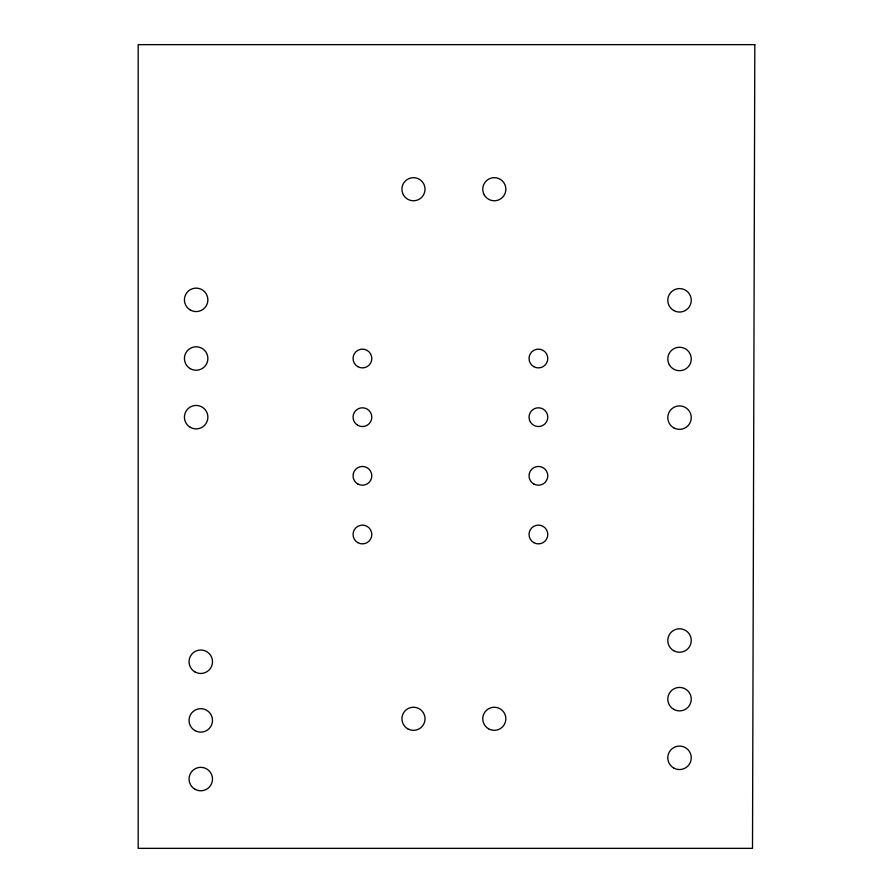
<?xml version="1.0" encoding="UTF-8"?>
<svg xmlns="http://www.w3.org/2000/svg" width="893" height="893" viewBox="0 0 893 893"><rect width="100%" height="100%" fill="white"/><g stroke="black" fill="none" stroke-linecap="round" stroke-linejoin="round"><path stroke-width="1.34" d="M754.819 44.65L752.509 848.35L138.181 848.35L138.181 44.65L754.819 44.65M190.287 368.664A11.732 11.732 0 0 0 207.879 358.506A11.732 11.732 0 0 0 190.287 348.348A11.732 11.732 0 0 0 190.287 368.664M484.307 194.998A11.542 11.542 0 0 0 504.311 194.998A11.542 11.542 0 0 0 494.309 177.674A11.542 11.542 0 0 0 484.307 194.998M403.469 194.998A11.542 11.542 0 0 0 423.472 194.998A11.542 11.542 0 0 0 413.47 177.674A11.542 11.542 0 0 0 403.469 194.998M488.538 728.788A11.542 11.542 0 0 0 505.851 718.787A11.542 11.542 0 0 0 488.538 708.785A11.542 11.542 0 0 0 488.538 728.788M407.699 728.788A11.542 11.542 0 0 0 425.023 718.787A11.542 11.542 0 0 0 407.699 708.785A11.542 11.542 0 0 0 407.699 728.788M357.747 366.632A9.377 9.377 0 0 0 371.812 358.506A9.377 9.377 0 0 0 357.747 350.391A9.377 9.377 0 0 0 357.747 366.632M357.747 425.291A9.377 9.377 0 0 0 371.812 417.165A9.377 9.377 0 0 0 357.747 409.05A9.377 9.377 0 0 0 357.747 425.291M357.747 483.95A9.377 9.377 0 0 0 371.812 475.835A9.377 9.377 0 0 0 357.747 467.709A9.377 9.377 0 0 0 357.747 483.95M357.747 542.609A9.377 9.377 0 0 0 371.812 534.494A9.377 9.377 0 0 0 357.747 526.368A9.377 9.377 0 0 0 357.747 542.609M533.724 542.609A9.377 9.377 0 0 0 547.789 534.494A9.377 9.377 0 0 0 533.724 526.368A9.377 9.377 0 0 0 533.724 542.609M533.724 483.95A9.377 9.377 0 0 0 547.789 475.835A9.377 9.377 0 0 0 533.724 467.709A9.377 9.377 0 0 0 533.724 483.95M530.297 421.853A9.377 9.377 0 0 0 546.538 421.853A9.377 9.377 0 0 0 538.412 407.788A9.377 9.377 0 0 0 530.297 421.853M533.724 366.632A9.377 9.377 0 0 0 547.789 358.506A9.377 9.377 0 0 0 533.724 350.391A9.377 9.377 0 0 0 533.724 366.632M190.287 310.005A11.732 11.732 0 0 0 207.879 299.847A11.732 11.732 0 0 0 190.287 289.689A11.732 11.732 0 0 0 190.287 310.005M190.287 427.334A11.732 11.732 0 0 0 207.879 417.165A11.732 11.732 0 0 0 190.287 407.007A11.732 11.732 0 0 0 190.287 427.334M194.908 671.904A11.732 11.732 0 0 0 212.501 661.746A11.732 11.732 0 0 0 194.908 651.589A11.732 11.732 0 0 0 194.908 671.904M194.908 730.563A11.732 11.732 0 0 0 212.501 720.405A11.732 11.732 0 0 0 194.908 710.248A11.732 11.732 0 0 0 194.908 730.563M194.908 789.222A11.732 11.732 0 0 0 212.501 779.064A11.732 11.732 0 0 0 194.908 768.906A11.732 11.732 0 0 0 194.908 789.222M673.657 767.98A11.732 11.732 0 0 0 691.26 757.822A11.732 11.732 0 0 0 673.657 747.653A11.732 11.732 0 0 0 673.657 767.98M673.657 709.321A11.732 11.732 0 0 0 691.26 699.152A11.732 11.732 0 0 0 673.657 688.994A11.732 11.732 0 0 0 673.657 709.321M673.657 650.662A11.732 11.732 0 0 0 691.26 640.493A11.732 11.732 0 0 0 673.657 630.335A11.732 11.732 0 0 0 673.657 650.662M673.657 427.792A11.732 11.732 0 0 0 691.26 417.634A11.732 11.732 0 0 0 673.657 407.476A11.732 11.732 0 0 0 673.657 427.792M669.37 364.835A11.732 11.732 0 0 0 689.686 364.835A11.732 11.732 0 0 0 679.528 347.243A11.732 11.732 0 0 0 669.37 364.835M673.657 310.474A11.732 11.732 0 0 0 691.26 300.305A11.732 11.732 0 0 0 673.657 290.147A11.732 11.732 0 0 0 673.657 310.474"/></g></svg>
